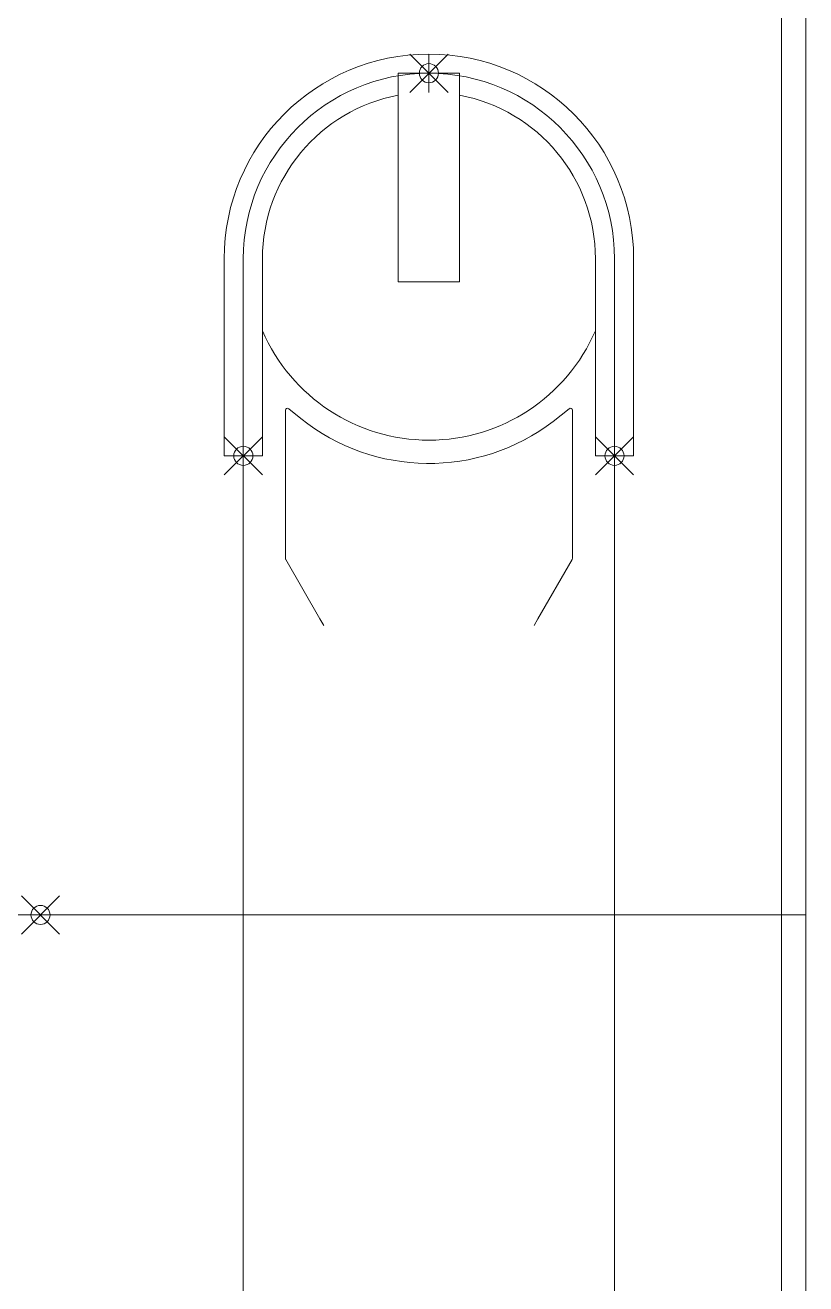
# Model space of a CAD drawing. Extents: x -3873 to 164127, y 7129 to 96529.
# Drawn here: x 47834 to 48854, y 60787 to 62432 of the extents above; entities that cross this region are included whole.
import ezdxf

# ---------------------------------------------------------------- set-up
doc = ezdxf.new("R2010")
doc.units = 0
doc.header["$PDMODE"] = 35
doc.header["$PDSIZE"] = 25
doc.layers.get('0').update_dxf_attribs({"linetype": 'CONTINUOUS'})
doc.layers.add('LAYOUT Kromeka', color=1, linetype='CONTINUOUS', lineweight=5)

# ---------------------------------------------------------------- blocks, each defined once
blk = doc.blocks.new('general_wheeld_180_485b')
at = {"ltscale": 10}
for p, q in [((242.5, 267.5), (500, 267.5)), ((500, 267.5), (500, 217.5)), ((500, 217.5), (242.5, 217.5)), ((438.5, 183.2), (455, 162.5)), ((634.3, 187.5), (440.5, 187.5)), ((635.6, 187.1), (712.9, 142.5)), ((712.9, 142.5), (721.6, 137.5)), ((478.6, 125.7), (478.2, 126.5)), ((479.2, 124.6), (478.6, 125.7)), ((0, 40), (272.5, 40)), ((0, -40), (0, 40)), ((272.5, 40), (272.5, -40)), ((25, 0), (-25, 0)), ((272.5, -40), (0, -40)), ((478.2, -126.5), (478.6, -125.7)), ((478.6, -125.7), (479.2, -124.6)), ((635.6, -187.1), (712.9, -142.5)), ((721.6, -137.5), (712.9, -142.5)), ((451.1, -167.5), (438.5, -183.2)), ((440.5, -187.5), (634.3, -187.5)), ((500, -217.5), (242.5, -217.5)), ((500, -267.5), (500, -217.5)), ((242.5, -267.5), (500, -267.5))]:
    blk.add_line(p, q, dxfattribs=at)
blk.add_lwpolyline([(500, 242.5), (242.5, 242.5, 1), (242.5, -242.5), (500, -242.5)], format="xyb", dxfattribs=at)
for centre, radius, start, end in [((242.5, 0), 267.5, 90, 270), ((242.5, 0), 217.5, 90, 169.4026), ((242.5, 0), 237, 293.4046, 66.5954), ((440.5, 184.8), 2.65, 89.9989, 218.7669), ((634.3, 184.8), 2.65, 60.0006, 90.001), ((242.5, 0), 267.5, 321.2321, 37.4021), ((242.5, 0), 217.5, 190.5975, 270), ((440.5, -184.9), 2.65, 141.2322, 270.0011), ((634.3, -184.9), 2.65, 269.999, 299.9986)]:
    blk.add_arc(centre, radius, start, end, dxfattribs=at)
at = {"color": 5, "ltscale": 10}
for p in [(500, 242.5), (0, 0), (500, -242.5)]:
    blk.add_point(p, dxfattribs=at)
blk = doc.blocks.new('*U133')
at = {"ltscale": 20}
for p, q in [((9000, -1000), (9000, 1000)), ((9000, 1000), (9000, -1000)), ((9000, -1000), (9000, 1000)), ((9000, -968), (7500, -968)), ((10468, -968), (9000, -968)), ((10500, -968), (9000, -968)), ((9000, -1000), (7500, -1000)), ((10500, -1000), (9000, -1000)), ((10500, -1000), (9000, -1000))]:
    blk.add_line(p, q, dxfattribs=at)
blk.add_point((9000, 0), dxfattribs=at)
blk.add_point((9000, 0), dxfattribs=at)

msp = doc.modelspace()

# ---------------------------------------------------------------- linework, layer by layer
at = {"layer": 'LAYOUT Kromeka', "ltscale": 20}
for p, q in [((48119.5, 54119.5), (48119.5, 61869.5)), ((48604.5, 61869.5), (48604.5, 41869.5))]:
    msp.add_line(p, q, dxfattribs=at)

# ---------------------------------------------------------------- block references
for name, p, rotation in [('*U133', (47854.5, 52269.5), 90), ('general_wheeld_180_485b', (48362, 62369.5), 270)]:
    msp.add_blockref(name, p, dxfattribs=dict(at, rotation=rotation))

doc.saveas('drawing.dxf')
